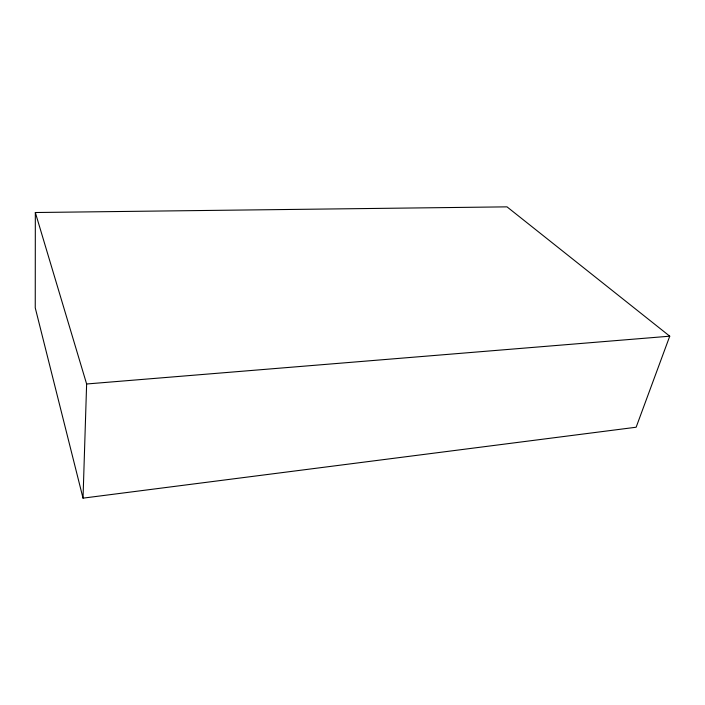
<?xml version="1.0" encoding="UTF-8"?>
<svg xmlns="http://www.w3.org/2000/svg" width="705" height="705" viewBox="0 0 705 705"><rect width="100%" height="100%" fill="white"/><g stroke="black" fill="none" stroke-linecap="round" stroke-linejoin="round"><path stroke-width="1.06" d="M35.329 212.522L35.25 307.847L83.031 498.144L636.139 427.23L669.75 336.188L507.01 206.856L35.329 212.522L86.627 383.987L83.031 498.144M86.627 383.987L669.75 336.188"/></g></svg>
